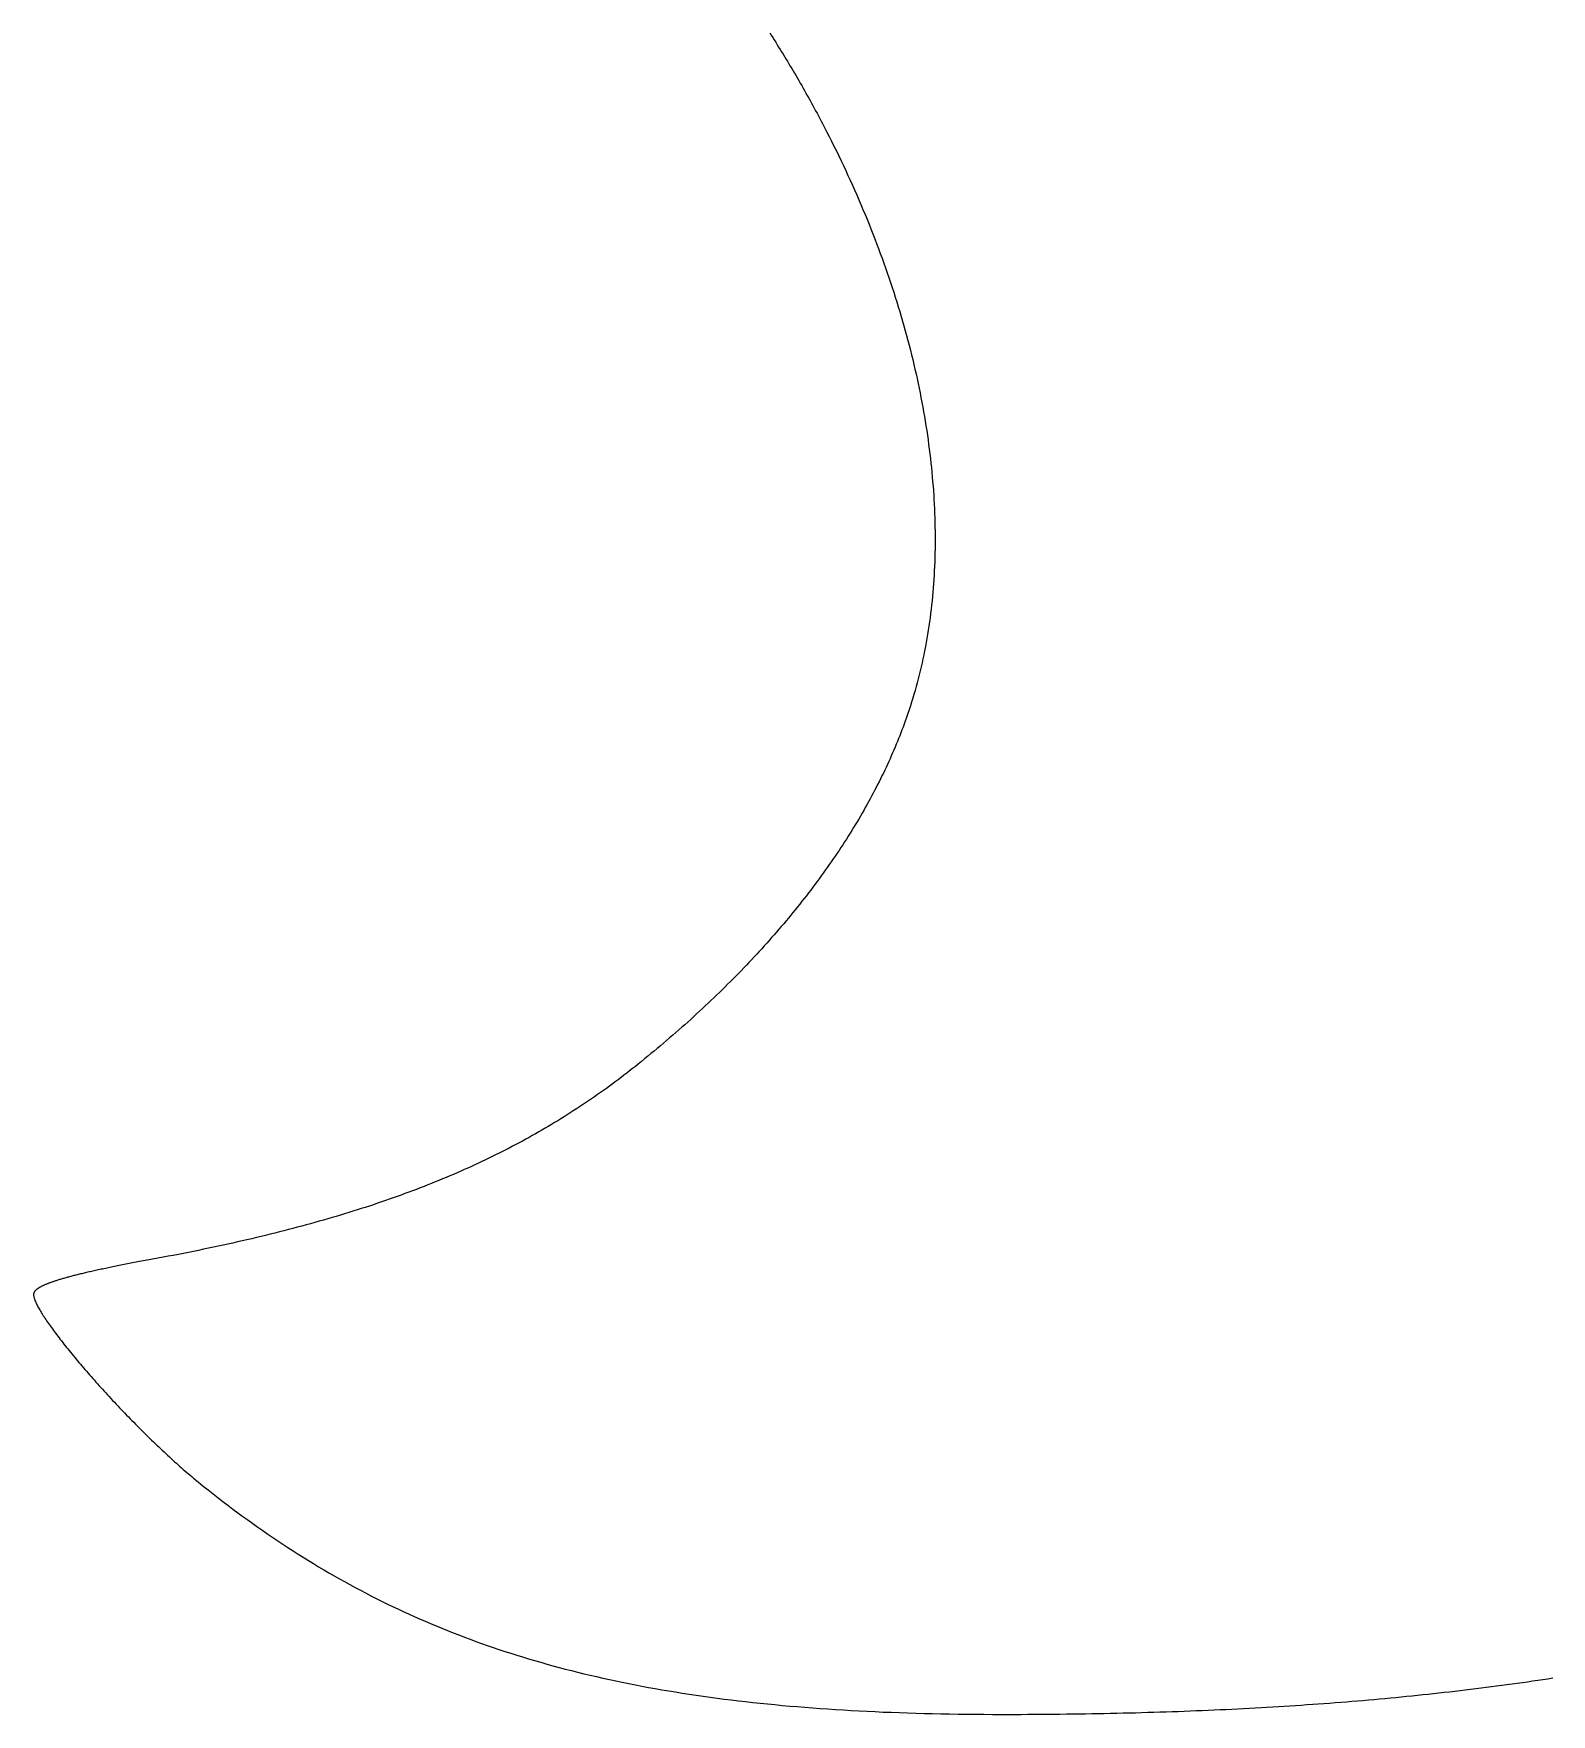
# Model space of a CAD drawing. Extents: x 0 to 527, y 0 to 420.
# Drawn here: x 494.027 to 498.374, y 79.638 to 84.453 of the extents above; entities that cross this region are included whole.
import ezdxf

# ---------------------------------------------------------------- set-up
doc = ezdxf.new("R2010")
doc.units = 0
doc.layers.get('0').update_dxf_attribs({"linetype": 'CONTINUOUS'})
doc.layers.add('LAYER_1', color=7, linetype='CONTINUOUS')

# ---------------------------------------------------------------- blocks, each defined once
blk = doc.blocks.new('LOGO')
at = {"layer": 'LAYER_1', "color": 5}
for points in [[(109.058, 113.293, 0), (109.104, 113.221, 0), (109.151, 113.149, 0), (109.197, 113.077, 0), (109.243, 113.005, 0), (109.289, 112.932, 0), (109.335, 112.86, 0), (109.381, 112.787, 0), (109.426, 112.714, 0), (109.471, 112.641, 0), (109.516, 112.567, 0), (109.561, 112.494, 0), (109.606, 112.42, 0), (109.651, 112.346, 0), (109.695, 112.272, 0), (109.74, 112.197, 0), (109.784, 112.123, 0), (109.828, 112.048, 0), (109.872, 111.973, 0), (109.916, 111.897, 0), (109.96, 111.822, 0), (110.003, 111.746, 0), (110.047, 111.67, 0), (110.09, 111.593, 0), (110.133, 111.517, 0), (110.176, 111.44, 0), (110.219, 111.363, 0), (110.262, 111.286, 0), (110.305, 111.208, 0), (110.348, 111.13, 0), (110.391, 111.052, 0), (110.433, 110.973, 0), (110.476, 110.894, 0), (110.518, 110.815, 0), (110.56, 110.736, 0), (110.603, 110.656, 0), (110.645, 110.576, 0), (110.687, 110.496, 0), (110.729, 110.415, 0), (110.771, 110.334, 0), (110.813, 110.253, 0)], [(110.813, 110.253, 0), (110.89, 110.103, 0), (110.966, 109.953, 0), (111.041, 109.802, 0), (111.115, 109.652, 0), (111.188, 109.501, 0), (111.261, 109.351, 0), (111.332, 109.2, 0), (111.403, 109.05, 0), (111.473, 108.899, 0), (111.542, 108.748, 0), (111.61, 108.598, 0), (111.677, 108.447, 0), (111.744, 108.297, 0), (111.809, 108.146, 0), (111.874, 107.995, 0), (111.937, 107.845, 0), (112, 107.694, 0), (112.062, 107.544, 0), (112.123, 107.393, 0), (112.183, 107.243, 0), (112.242, 107.092, 0), (112.301, 106.942, 0), (112.358, 106.792, 0), (112.415, 106.641, 0), (112.471, 106.491, 0), (112.526, 106.341, 0), (112.58, 106.191, 0), (112.633, 106.041, 0), (112.685, 105.891, 0), (112.736, 105.741, 0), (112.786, 105.591, 0), (112.836, 105.442, 0), (112.884, 105.292, 0), (112.932, 105.143, 0), (112.979, 104.993, 0), (113.025, 104.844, 0), (113.07, 104.695, 0), (113.114, 104.546, 0), (113.157, 104.397, 0), (113.2, 104.249, 0), (113.241, 104.1, 0), (113.281, 103.952, 0), (113.321, 103.803, 0), (113.36, 103.655, 0), (113.398, 103.507, 0), (113.435, 103.36, 0), (113.471, 103.212, 0), (113.506, 103.065, 0), (113.54, 102.917, 0), (113.573, 102.77, 0), (113.606, 102.623, 0), (113.637, 102.477, 0), (113.668, 102.33, 0), (113.697, 102.184, 0), (113.726, 102.038, 0), (113.754, 101.892, 0), (113.781, 101.746, 0), (113.807, 101.601, 0), (113.832, 101.456, 0), (113.856, 101.311, 0), (113.879, 101.166, 0), (113.902, 101.022, 0), (113.923, 100.878, 0), (113.944, 100.734, 0), (113.963, 100.59, 0), (113.982, 100.447, 0), (114, 100.304, 0), (114.017, 100.161, 0), (114.033, 100.018, 0), (114.048, 99.8758, 0), (114.062, 99.7338, 0), (114.075, 99.5921, 0), (114.087, 99.4507, 0), (114.099, 99.3097, 0), (114.109, 99.1689, 0), (114.119, 99.0284, 0), (114.127, 98.8883, 0), (114.135, 98.7485, 0), (114.141, 98.609, 0), (114.147, 98.4699, 0), (114.152, 98.3311, 0), (114.156, 98.1926, 0), (114.159, 98.0545, 0), (114.161, 97.9168, 0), (114.162, 97.7794, 0), (114.163, 97.6424, 0), (114.162, 97.5057, 0), (114.16, 97.3695, 0), (114.158, 97.2336, 0), (114.154, 97.0981, 0), (114.15, 96.963, 0), (114.144, 96.8283, 0), (114.138, 96.694, 0), (114.131, 96.5601, 0), (114.123, 96.4266, 0), (114.113, 96.2935, 0), (114.103, 96.1609, 0), (114.092, 96.0286, 0), (114.08, 95.8968, 0), (114.068, 95.7655, 0), (114.054, 95.6346, 0), (114.039, 95.5041, 0), (114.023, 95.3741, 0), (114.007, 95.2446, 0), (113.989, 95.1155, 0), (113.97, 94.9869, 0), (113.951, 94.8587, 0), (113.93, 94.731, 0), (113.909, 94.6038, 0), (113.887, 94.4771, 0), (113.863, 94.3509, 0), (113.839, 94.2252, 0), (113.814, 94.1, 0), (113.788, 93.9753, 0), (113.761, 93.8511, 0), (113.733, 93.7274, 0), (113.704, 93.6043, 0), (113.674, 93.4817, 0), (113.643, 93.3596, 0), (113.611, 93.238, 0), (113.578, 93.117, 0), (113.545, 92.9966, 0), (113.51, 92.8767, 0), (113.474, 92.7573, 0), (113.438, 92.6385, 0), (113.4, 92.5203, 0), (113.362, 92.4026, 0)], [(113.362, 92.4026, 0), (113.332, 92.3138, 0), (113.301, 92.225, 0), (113.27, 92.1361, 0), (113.238, 92.0472, 0), (113.206, 91.9584, 0), (113.173, 91.8695, 0), (113.14, 91.7806, 0), (113.106, 91.6918, 0), (113.071, 91.6029, 0), (113.036, 91.514, 0), (113, 91.4251, 0), (112.963, 91.3363, 0), (112.926, 91.2474, 0), (112.888, 91.1585, 0), (112.85, 91.0697, 0), (112.811, 90.9808, 0), (112.771, 90.892, 0), (112.731, 90.8032, 0), (112.691, 90.7144, 0), (112.649, 90.6256, 0), (112.607, 90.5368, 0), (112.565, 90.448, 0), (112.522, 90.3593, 0), (112.478, 90.2705, 0), (112.434, 90.1818, 0), (112.389, 90.0931, 0), (112.343, 90.0045, 0), (112.297, 89.9158, 0), (112.251, 89.8272, 0), (112.204, 89.7386, 0), (112.156, 89.65, 0), (112.107, 89.5615, 0), (112.058, 89.473, 0), (112.009, 89.3845, 0), (111.959, 89.2961, 0), (111.908, 89.2076, 0), (111.857, 89.1193, 0), (111.805, 89.0309, 0), (111.753, 88.9426, 0), (111.699, 88.8543, 0), (111.646, 88.7661, 0), (111.592, 88.6779, 0), (111.537, 88.5898, 0), (111.482, 88.5017, 0), (111.426, 88.4136, 0), (111.369, 88.3256, 0), (111.312, 88.2377, 0), (111.255, 88.1498, 0), (111.197, 88.0619, 0), (111.138, 87.9741, 0), (111.079, 87.8863, 0), (111.019, 87.7986, 0), (110.959, 87.711, 0), (110.898, 87.6234, 0), (110.836, 87.5358, 0), (110.774, 87.4484, 0), (110.711, 87.361, 0), (110.648, 87.2736, 0), (110.584, 87.1863, 0), (110.52, 87.0991, 0), (110.455, 87.0119, 0), (110.39, 86.9248, 0), (110.324, 86.8378, 0), (110.257, 86.7508, 0), (110.19, 86.6639, 0), (110.123, 86.5771, 0), (110.055, 86.4904, 0), (109.986, 86.4037, 0), (109.917, 86.3171, 0), (109.847, 86.2306, 0), (109.777, 86.1441, 0), (109.706, 86.0578, 0), (109.634, 85.9715, 0), (109.562, 85.8853, 0), (109.49, 85.7992, 0), (109.417, 85.7131, 0), (109.343, 85.6272, 0), (109.269, 85.5413, 0), (109.194, 85.4556, 0), (109.119, 85.3699, 0), (109.044, 85.2843, 0), (108.967, 85.1988, 0), (108.89, 85.1134, 0), (108.813, 85.028, 0), (108.735, 84.9428, 0), (108.657, 84.8577, 0), (108.578, 84.7727, 0), (108.499, 84.6877, 0), (108.419, 84.6029, 0), (108.338, 84.5182, 0), (108.257, 84.4336, 0), (108.176, 84.3491, 0), (108.094, 84.2647, 0), (108.011, 84.1803, 0), (107.928, 84.0962, 0), (107.844, 84.0121, 0), (107.76, 83.9281, 0), (107.676, 83.8442, 0), (107.59, 83.7605, 0), (107.505, 83.6768, 0), (107.419, 83.5933, 0), (107.332, 83.5099, 0), (107.245, 83.4266, 0), (107.157, 83.3435, 0), (107.069, 83.2604, 0), (106.98, 83.1775, 0), (106.891, 83.0947, 0), (106.801, 83.012, 0), (106.711, 82.9295, 0), (106.62, 82.847, 0), (106.529, 82.7648, 0), (106.437, 82.6826, 0), (106.345, 82.6006, 0), (106.252, 82.5187, 0), (106.159, 82.4369, 0), (106.065, 82.3553, 0), (105.971, 82.2738, 0), (105.876, 82.1924, 0), (105.781, 82.1112, 0), (105.685, 82.0301, 0), (105.589, 81.9491, 0), (105.492, 81.8684, 0), (105.395, 81.7877, 0), (105.297, 81.7072, 0), (105.199, 81.6268, 0), (105.1, 81.5466, 0), (105.001, 81.4665, 0)], [(105.001, 81.4665, 0), (104.913, 81.3962, 0), (104.825, 81.3264, 0), (104.736, 81.257, 0), (104.648, 81.188, 0), (104.559, 81.1194, 0), (104.47, 81.0513, 0), (104.38, 80.9837, 0), (104.29, 80.9164, 0), (104.2, 80.8496, 0), (104.11, 80.7832, 0), (104.019, 80.7173, 0), (103.928, 80.6518, 0), (103.836, 80.5867, 0), (103.745, 80.522, 0), (103.653, 80.4577, 0), (103.56, 80.3938, 0), (103.467, 80.3304, 0), (103.374, 80.2674, 0), (103.281, 80.2048, 0), (103.187, 80.1426, 0), (103.092, 80.0808, 0), (102.998, 80.0194, 0), (102.903, 79.9584, 0), (102.808, 79.8978, 0), (102.712, 79.8376, 0), (102.616, 79.7778, 0), (102.519, 79.7184, 0), (102.422, 79.6594, 0), (102.325, 79.6008, 0), (102.227, 79.5426, 0), (102.129, 79.4847, 0), (102.03, 79.4273, 0), (101.931, 79.3702, 0), (101.832, 79.3135, 0), (101.732, 79.2572, 0), (101.631, 79.2013, 0), (101.531, 79.1457, 0), (101.429, 79.0905, 0), (101.328, 79.0357, 0), (101.225, 78.9813, 0), (101.123, 78.9272, 0), (101.02, 78.8735, 0), (100.916, 78.8202, 0), (100.812, 78.7672, 0), (100.708, 78.7146, 0), (100.602, 78.6623, 0), (100.497, 78.6104, 0), (100.391, 78.5589, 0), (100.284, 78.5077, 0), (100.177, 78.4568, 0), (100.07, 78.4064, 0), (99.9617, 78.3562, 0), (99.8531, 78.3064, 0), (99.7439, 78.2569, 0), (99.6342, 78.2078, 0), (99.524, 78.159, 0), (99.4133, 78.1106, 0), (99.302, 78.0625, 0), (99.1901, 78.0147, 0), (99.0777, 77.9673, 0), (98.9647, 77.9202, 0), (98.8512, 77.8734, 0), (98.737, 77.8269, 0), (98.6223, 77.7808, 0), (98.507, 77.735, 0), (98.3912, 77.6895, 0), (98.2747, 77.6443, 0), (98.1576, 77.5995, 0), (98.04, 77.5549, 0), (97.9217, 77.5107, 0), (97.8028, 77.4668, 0), (97.6833, 77.4232, 0), (97.5632, 77.3798, 0), (97.4424, 77.3368, 0), (97.321, 77.2941, 0), (97.199, 77.2517, 0), (97.0763, 77.2096, 0), (96.953, 77.1678, 0), (96.8291, 77.1263, 0), (96.7044, 77.0851, 0), (96.5791, 77.0442, 0), (96.4532, 77.0036, 0), (96.3266, 76.9632, 0), (96.1993, 76.9231, 0), (96.0713, 76.8834, 0), (95.9426, 76.8439, 0), (95.8133, 76.8046, 0), (95.6832, 76.7657, 0), (95.5525, 76.727, 0), (95.421, 76.6886, 0), (95.2888, 76.6505, 0), (95.156, 76.6127, 0), (95.0224, 76.5751, 0), (94.888, 76.5378, 0), (94.753, 76.5007, 0), (94.6172, 76.4639, 0), (94.4806, 76.4274, 0), (94.3434, 76.3911, 0), (94.2053, 76.3551, 0), (94.0666, 76.3193, 0), (93.927, 76.2838, 0), (93.7867, 76.2486, 0), (93.6456, 76.2136, 0), (93.5038, 76.1788, 0), (93.3612, 76.1443, 0), (93.2178, 76.11, 0), (93.0736, 76.076, 0), (92.9286, 76.0422, 0), (92.7828, 76.0086, 0), (92.6362, 75.9753, 0), (92.4888, 75.9422, 0), (92.3406, 75.9093, 0), (92.1915, 75.8767, 0), (92.0417, 75.8443, 0), (91.891, 75.8121, 0), (91.7395, 75.7802, 0), (91.5871, 75.7484, 0), (91.4339, 75.7169, 0), (91.2799, 75.6856, 0), (91.125, 75.6545, 0), (90.9692, 75.6237, 0), (90.8126, 75.593, 0), (90.6551, 75.5626, 0), (90.4968, 75.5323, 0), (90.3376, 75.5023, 0), (90.1774, 75.4725, 0), (90.0164, 75.4429, 0)], [(90.0164, 75.4429, 0), (89.9576, 75.4321, 0), (89.8992, 75.4213, 0), (89.8413, 75.4106, 0), (89.784, 75.4, 0), (89.7272, 75.3894, 0), (89.6709, 75.3789, 0), (89.6151, 75.3684, 0), (89.5598, 75.358, 0), (89.505, 75.3476, 0), (89.4507, 75.3372, 0), (89.397, 75.327, 0), (89.3437, 75.3167, 0), (89.291, 75.3065, 0), (89.2387, 75.2964, 0), (89.187, 75.2863, 0), (89.1358, 75.2762, 0), (89.0851, 75.2662, 0), (89.0348, 75.2563, 0), (88.9851, 75.2464, 0), (88.9359, 75.2365, 0), (88.8872, 75.2267, 0), (88.8389, 75.2169, 0), (88.7912, 75.2072, 0), (88.744, 75.1975, 0), (88.6972, 75.1879, 0), (88.651, 75.1783, 0), (88.6052, 75.1688, 0), (88.56, 75.1593, 0), (88.5152, 75.1498, 0), (88.4709, 75.1404, 0), (88.4271, 75.131, 0), (88.3838, 75.1217, 0), (88.341, 75.1124, 0), (88.2986, 75.1032, 0), (88.2568, 75.094, 0), (88.2154, 75.0848, 0), (88.1745, 75.0757, 0), (88.1341, 75.0666, 0), (88.0942, 75.0576, 0), (88.0548, 75.0486, 0), (88.0158, 75.0396, 0), (87.9773, 75.0307, 0), (87.9393, 75.0218, 0), (87.9018, 75.013, 0), (87.8647, 75.0042, 0), (87.8282, 74.9954, 0), (87.792, 74.9867, 0), (87.7564, 74.978, 0), (87.7212, 74.9693, 0), (87.6865, 74.9607, 0), (87.6523, 74.9522, 0), (87.6186, 74.9436, 0), (87.5853, 74.9351, 0), (87.5524, 74.9266, 0), (87.5201, 74.9182, 0), (87.4882, 74.9098, 0), (87.4567, 74.9014, 0), (87.4258, 74.8931, 0), (87.3953, 74.8848, 0), (87.3652, 74.8766, 0), (87.3356, 74.8683, 0), (87.3065, 74.8601, 0), (87.2778, 74.852, 0), (87.2496, 74.8439, 0), (87.2218, 74.8358, 0), (87.1945, 74.8277, 0), (87.1676, 74.8197, 0), (87.1412, 74.8117, 0), (87.1153, 74.8037, 0), (87.0898, 74.7958, 0), (87.0647, 74.7878, 0), (87.0401, 74.78, 0), (87.0159, 74.7721, 0), (86.9922, 74.7643, 0), (86.9689, 74.7565, 0), (86.9461, 74.7488, 0), (86.9237, 74.741, 0), (86.9018, 74.7333, 0), (86.8803, 74.7257, 0), (86.8592, 74.718, 0), (86.8386, 74.7104, 0), (86.8184, 74.7028, 0), (86.7987, 74.6952, 0), (86.7794, 74.6877, 0), (86.7605, 74.6802, 0), (86.742, 74.6727, 0), (86.724, 74.6653, 0), (86.7065, 74.6578, 0), (86.6893, 74.6504, 0), (86.6726, 74.643, 0), (86.6563, 74.6357, 0), (86.6405, 74.6283, 0), (86.625, 74.621, 0), (86.61, 74.6137, 0), (86.5954, 74.6065, 0), (86.5813, 74.5992, 0), (86.5676, 74.592, 0), (86.5542, 74.5848, 0), (86.5414, 74.5777, 0), (86.5289, 74.5705, 0), (86.5168, 74.5634, 0), (86.5052, 74.5563, 0), (86.494, 74.5492, 0), (86.4832, 74.5421, 0), (86.4728, 74.5351, 0), (86.4629, 74.528, 0), (86.4533, 74.521, 0), (86.4442, 74.514, 0), (86.4354, 74.5071, 0), (86.4271, 74.5001, 0), (86.4192, 74.4932, 0), (86.4117, 74.4863, 0), (86.4046, 74.4794, 0), (86.3979, 74.4725, 0), (86.3917, 74.4656, 0), (86.3858, 74.4588, 0), (86.3803, 74.452, 0), (86.3752, 74.4451, 0), (86.3706, 74.4384, 0), (86.3663, 74.4316, 0), (86.3624, 74.4248, 0), (86.359, 74.4181, 0), (86.3559, 74.4113, 0), (86.3532, 74.4046, 0), (86.3509, 74.3979, 0), (86.349, 74.3912, 0), (86.3476, 74.3845, 0)], [(86.3476, 74.3845, 0), (86.3455, 74.3702, 0), (86.3446, 74.3549, 0), (86.3448, 74.3385, 0), (86.3462, 74.321, 0), (86.3488, 74.3025, 0), (86.3524, 74.2829, 0), (86.3572, 74.2624, 0), (86.363, 74.2409, 0), (86.37, 74.2183, 0), (86.378, 74.1949, 0), (86.3871, 74.1704, 0), (86.3973, 74.145, 0), (86.4084, 74.1187, 0), (86.4206, 74.0915, 0), (86.4339, 74.0634, 0), (86.4481, 74.0344, 0), (86.4633, 74.0045, 0), (86.4795, 73.9738, 0), (86.4966, 73.9422, 0), (86.5147, 73.9098, 0), (86.5338, 73.8766, 0), (86.5538, 73.8426, 0), (86.5747, 73.8078, 0), (86.5965, 73.7722, 0), (86.6192, 73.7359, 0), (86.6428, 73.6988, 0), (86.6672, 73.661, 0), (86.6925, 73.6225, 0), (86.7187, 73.5832, 0), (86.7456, 73.5433, 0), (86.7734, 73.5027, 0), (86.8021, 73.4615, 0), (86.8315, 73.4195, 0), (86.8617, 73.377, 0), (86.8926, 73.3338, 0), (86.9243, 73.2901, 0), (86.9568, 73.2457, 0), (86.99, 73.2007, 0), (87.024, 73.1552, 0), (87.0586, 73.1092, 0), (87.094, 73.0626, 0), (87.13, 73.0154, 0), (87.1667, 72.9678, 0), (87.2041, 72.9197, 0), (87.2421, 72.871, 0), (87.2808, 72.822, 0), (87.3201, 72.7724, 0), (87.36, 72.7224, 0), (87.4005, 72.672, 0), (87.4416, 72.6212, 0), (87.4833, 72.57, 0), (87.5255, 72.5184, 0), (87.5684, 72.4664, 0), (87.6117, 72.4141, 0), (87.6556, 72.3614, 0), (87.7, 72.3084, 0), (87.7449, 72.2551, 0), (87.7903, 72.2015, 0), (87.8362, 72.1475, 0), (87.8825, 72.0934, 0), (87.9294, 72.0389, 0), (87.9766, 71.9842, 0), (88.0243, 71.9293, 0), (88.0724, 71.8741, 0), (88.121, 71.8188, 0), (88.1699, 71.7632, 0), (88.2192, 71.7075, 0), (88.2689, 71.6516, 0), (88.3189, 71.5956, 0), (88.3693, 71.5394, 0), (88.4201, 71.4831, 0), (88.4711, 71.4267, 0), (88.5225, 71.3703, 0), (88.5742, 71.3137, 0), (88.6261, 71.257, 0), (88.6784, 71.2003, 0), (88.7309, 71.1436, 0), (88.7836, 71.0868, 0), (88.8366, 71.0301, 0), (88.8899, 70.9733, 0), (88.9433, 70.9166, 0), (88.997, 70.8598, 0), (89.0508, 70.8032, 0), (89.1049, 70.7466, 0), (89.159, 70.69, 0), (89.2134, 70.6335, 0), (89.2679, 70.5772, 0), (89.3225, 70.5209, 0), (89.3773, 70.4648, 0), (89.4321, 70.4088, 0), (89.4871, 70.353, 0), (89.5421, 70.2974, 0), (89.5972, 70.2419, 0), (89.6524, 70.1866, 0), (89.7076, 70.1316, 0), (89.7629, 70.0767, 0), (89.8182, 70.0221, 0), (89.8734, 69.9678, 0), (89.9287, 69.9137, 0), (89.984, 69.8599, 0), (90.0393, 69.8064, 0), (90.0945, 69.7532, 0), (90.1496, 69.7003, 0), (90.2047, 69.6478, 0), (90.2598, 69.5956, 0), (90.3147, 69.5437, 0), (90.3696, 69.4923, 0), (90.4243, 69.4412, 0), (90.4789, 69.3906, 0), (90.5334, 69.3403, 0), (90.5877, 69.2905, 0), (90.6419, 69.2411, 0), (90.6959, 69.1922, 0), (90.7498, 69.1438, 0), (90.8034, 69.0959, 0), (90.8568, 69.0484, 0), (90.9101, 69.0015, 0), (90.963, 68.9551, 0), (91.0158, 68.9093, 0), (91.0683, 68.864, 0), (91.1205, 68.8193, 0), (91.1724, 68.7751, 0), (91.2241, 68.7316, 0), (91.2754, 68.6887, 0), (91.3265, 68.6464, 0), (91.3772, 68.6047, 0), (91.4276, 68.5637, 0)], [(91.4276, 68.5637, 0), (91.5793, 68.4414, 0), (91.7313, 68.3202, 0), (91.8834, 68.2003, 0), (92.0357, 68.0816, 0), (92.1882, 67.9641, 0), (92.3409, 67.8477, 0), (92.4938, 67.7325, 0), (92.647, 67.6185, 0), (92.8004, 67.5057, 0), (92.954, 67.394, 0), (93.108, 67.2836, 0), (93.2622, 67.1742, 0), (93.4168, 67.0661, 0), (93.5716, 66.9591, 0), (93.7268, 66.8532, 0), (93.8823, 66.7485, 0), (94.0381, 66.6449, 0), (94.1943, 66.5425, 0), (94.3509, 66.4412, 0), (94.5079, 66.3411, 0), (94.6653, 66.242, 0), (94.8231, 66.1441, 0), (94.9813, 66.0474, 0), (95.14, 65.9517, 0), (95.2991, 65.8572, 0), (95.4587, 65.7637, 0), (95.6187, 65.6714, 0), (95.7793, 65.5802, 0), (95.9403, 65.4901, 0), (96.1019, 65.401, 0), (96.264, 65.3131, 0), (96.4266, 65.2263, 0), (96.5898, 65.1405, 0), (96.7535, 65.0558, 0), (96.9178, 64.9722, 0), (97.0827, 64.8897, 0), (97.2483, 64.8083, 0), (97.4144, 64.7279, 0), (97.5812, 64.6485, 0), (97.7486, 64.5703, 0), (97.9166, 64.4931, 0), (98.0854, 64.4169, 0), (98.2548, 64.3418, 0), (98.4249, 64.2677, 0), (98.5957, 64.1947, 0), (98.7672, 64.1227, 0), (98.9395, 64.0517, 0), (99.1125, 63.9818, 0), (99.2862, 63.9129, 0), (99.4607, 63.845, 0), (99.636, 63.7782, 0), (99.8121, 63.7123, 0), (99.989, 63.6475, 0), (100.167, 63.5836, 0), (100.345, 63.5208, 0), (100.525, 63.459, 0), (100.705, 63.3982, 0), (100.886, 63.3383, 0), (101.068, 63.2795, 0), (101.251, 63.2216, 0), (101.435, 63.1647, 0), (101.62, 63.1088, 0), (101.805, 63.0539, 0), (101.992, 62.9999, 0), (102.179, 62.9469, 0), (102.368, 62.8949, 0), (102.557, 62.8438, 0), (102.748, 62.7937, 0), (102.94, 62.7445, 0), (103.132, 62.6963, 0), (103.326, 62.649, 0), (103.52, 62.6027, 0), (103.716, 62.5573, 0), (103.913, 62.5128, 0), (104.111, 62.4693, 0), (104.31, 62.4267, 0), (104.51, 62.385, 0), (104.711, 62.3442, 0), (104.913, 62.3043, 0), (105.117, 62.2654, 0), (105.321, 62.2273, 0), (105.527, 62.1902, 0), (105.734, 62.154, 0), (105.942, 62.1186, 0), (106.152, 62.0842, 0), (106.362, 62.0506, 0), (106.574, 62.0179, 0), (106.787, 61.9861, 0), (107.002, 61.9552, 0), (107.217, 61.9251, 0), (107.434, 61.896, 0), (107.653, 61.8677, 0), (107.872, 61.8402, 0), (108.093, 61.8136, 0), (108.315, 61.7879, 0), (108.539, 61.763, 0), (108.764, 61.739, 0), (108.99, 61.7158, 0), (109.218, 61.6934, 0), (109.447, 61.6719, 0), (109.678, 61.6512, 0), (109.91, 61.6314, 0), (110.143, 61.6123, 0), (110.378, 61.5941, 0), (110.614, 61.5767, 0), (110.852, 61.5601, 0), (111.091, 61.5444, 0), (111.332, 61.5294, 0), (111.575, 61.5153, 0), (111.818, 61.5019, 0), (112.064, 61.4893, 0), (112.311, 61.4776, 0), (112.559, 61.4666, 0), (112.809, 61.4564, 0), (113.061, 61.447, 0), (113.314, 61.4383, 0), (113.569, 61.4305, 0), (113.826, 61.4234, 0), (114.084, 61.417, 0), (114.344, 61.4114, 0), (114.605, 61.4066, 0), (114.869, 61.4026, 0), (115.133, 61.3993, 0), (115.4, 61.3967, 0), (115.668, 61.3949, 0), (115.938, 61.3938, 0), (116.21, 61.3935, 0)], [(116.21, 61.3935, 0), (116.413, 61.3936, 0), (116.616, 61.394, 0), (116.817, 61.3946, 0), (117.019, 61.3954, 0), (117.219, 61.3965, 0), (117.419, 61.3978, 0), (117.618, 61.3994, 0), (117.817, 61.4012, 0), (118.015, 61.4032, 0), (118.212, 61.4054, 0), (118.409, 61.4079, 0), (118.605, 61.4107, 0), (118.801, 61.4136, 0), (118.995, 61.4168, 0), (119.19, 61.4203, 0), (119.384, 61.424, 0), (119.577, 61.4279, 0), (119.769, 61.432, 0), (119.961, 61.4364, 0), (120.153, 61.4411, 0), (120.343, 61.446, 0), (120.534, 61.4511, 0), (120.723, 61.4564, 0), (120.912, 61.462, 0), (121.101, 61.4679, 0), (121.289, 61.474, 0), (121.476, 61.4803, 0), (121.663, 61.4869, 0), (121.849, 61.4937, 0), (122.035, 61.5007, 0), (122.22, 61.508, 0), (122.405, 61.5156, 0), (122.589, 61.5233, 0), (122.772, 61.5314, 0), (122.955, 61.5396, 0), (123.138, 61.5482, 0), (123.32, 61.5569, 0), (123.501, 61.5659, 0), (123.682, 61.5752, 0), (123.862, 61.5847, 0), (124.042, 61.5944, 0), (124.221, 61.6044, 0), (124.4, 61.6147, 0), (124.579, 61.6251, 0), (124.756, 61.6359, 0), (124.934, 61.6469, 0), (125.11, 61.6581, 0), (125.287, 61.6696, 0), (125.463, 61.6813, 0), (125.638, 61.6933, 0), (125.813, 61.7055, 0), (125.987, 61.7179, 0), (126.161, 61.7307, 0), (126.334, 61.7436, 0), (126.507, 61.7569, 0), (126.68, 61.7703, 0), (126.852, 61.7841, 0), (127.023, 61.798, 0), (127.194, 61.8123, 0), (127.365, 61.8267, 0), (127.535, 61.8415, 0), (127.704, 61.8565, 0), (127.874, 61.8717, 0), (128.042, 61.8872, 0), (128.211, 61.9029, 0), (128.379, 61.9189, 0), (128.546, 61.9352, 0), (128.713, 61.9517, 0), (128.88, 61.9684, 0), (129.046, 61.9855, 0), (129.212, 62.0027, 0), (129.377, 62.0202, 0), (129.542, 62.038, 0), (129.706, 62.0561, 0), (129.87, 62.0744, 0), (130.034, 62.0929, 0), (130.197, 62.1117, 0), (130.36, 62.1308, 0), (130.523, 62.1501, 0), (130.685, 62.1697, 0), (130.847, 62.1895, 0), (131.008, 62.2096, 0), (131.169, 62.23, 0), (131.329, 62.2506, 0), (131.489, 62.2715, 0), (131.649, 62.2926, 0), (131.809, 62.314, 0), (131.968, 62.3357, 0), (132.126, 62.3576, 0), (132.285, 62.3798, 0), (132.443, 62.4022, 0), (132.6, 62.4249, 0), (132.757, 62.4479, 0), (132.914, 62.4711, 0), (133.071, 62.4946, 0), (133.227, 62.5183, 0)]]:
    blk.add_polyline3d(points, dxfattribs=at)

msp = doc.modelspace()

# ---------------------------------------------------------------- block references
at = {"color": 5, "xscale": 0.0928071272272585, "yscale": 0.0928071272272585, "zscale": 0.0928071272272585}
msp.add_blockref('LOGO', (486.0137, 73.9406), dxfattribs=at)

doc.saveas('drawing.dxf')
